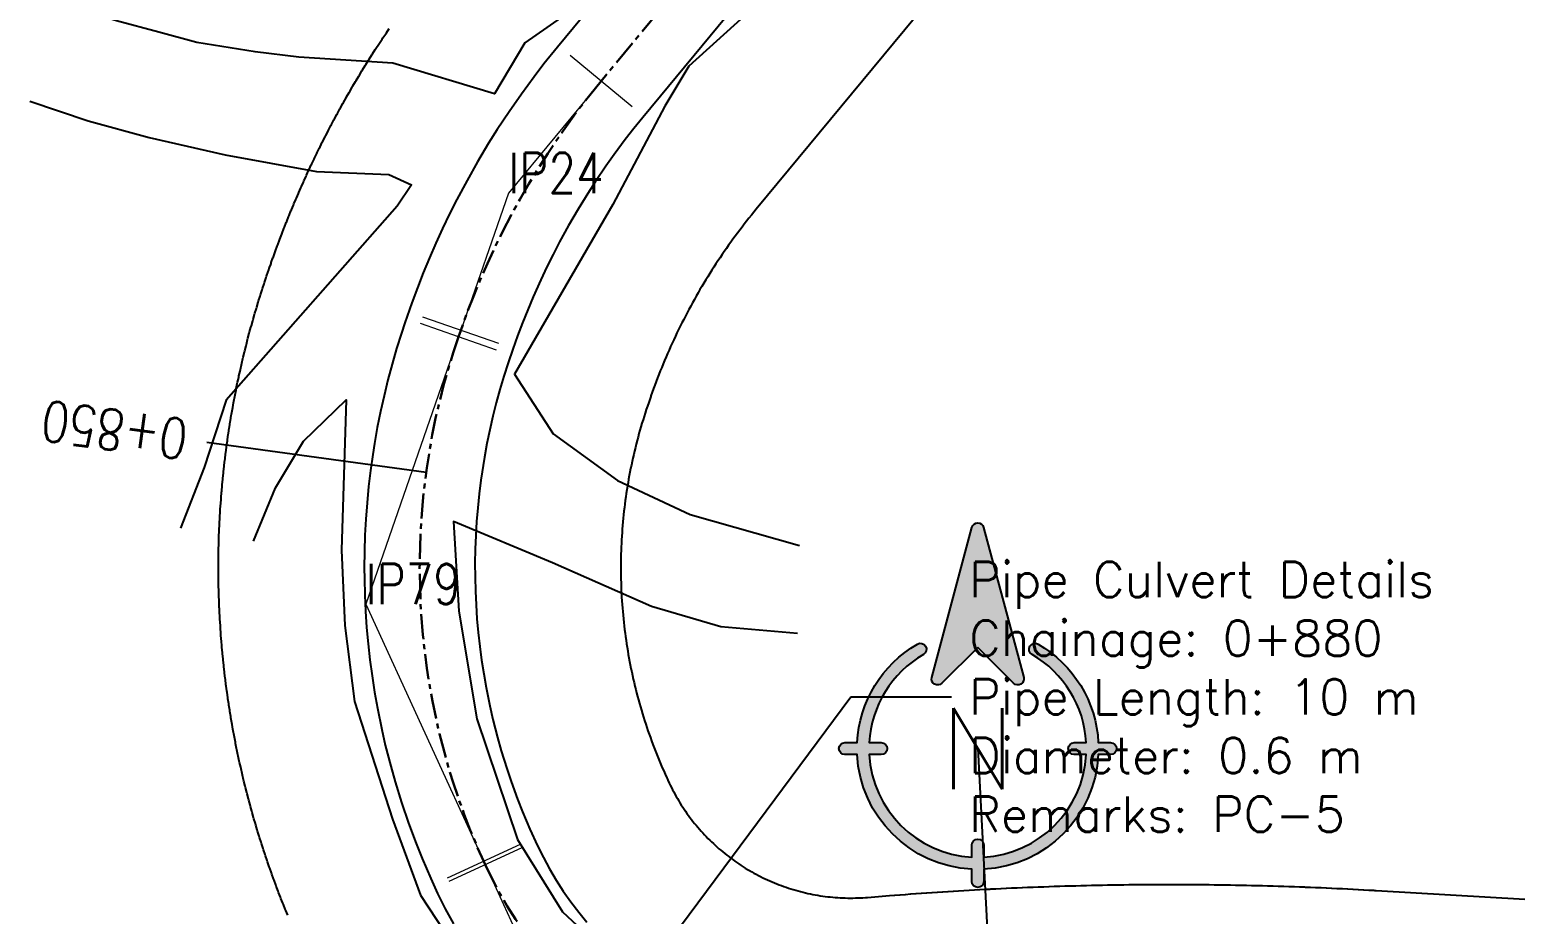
# Model space of a CAD drawing. Extents: x 337736 to 342002, y 3067251 to 3069533.
# Drawn here: x 338750.1 to 338824.1, y 3068696.8 to 3068740.8 of the extents above; entities that cross this region are included whole.
import ezdxf
from ezdxf.enums import TextEntityAlignment as Align

# ---------------------------------------------------------------- set-up
doc = ezdxf.new("R2010")
doc.units = 0
doc.header["$MEASUREMENT"] = 0
doc.linetypes.add('Center', pattern=[2, 1.25, -0.25, 0.25, -0.25])
for name, color, linetype, lineweight in [('BEC', 3, 'Continuous', 13), ('BES', 3, 'Continuous', 13), ('Chainage', 7, 'Continuous', 25), ('IP_Line', 150, 'Continuous', 9), ('PC_Callout', 6, 'Continuous', 30), ('RC', 9, 'Center', 30), ('Road Width', 6, 'Continuous', 25)]:
    doc.layers.add(name, color=color, linetype=linetype, lineweight=lineweight)
for name, color, linetype in [('IPName', 7, 'Continuous'), ('Match Chainage', 7, 'Continuous'), ('North', 7, 'Continuous'), ('Right of Way', 4, 'Continuous'), ('RoadEdge', 51, 'Continuous')]:
    doc.layers.add(name, color=color, linetype=linetype)
doc.styles.get("Standard").update_dxf_attribs({"font": 'simplex.shx'})
doc.dimstyles.new('Dimension_PC_Callout', dxfattribs={"dimtxt": 1.75, "dimasz": 1.75, "dimexe": 0.18, "dimexo": 0.0625, "dimgap": 0.875, "dimtad": 0, "dimdec": 4, "dimzin": 0, "dimdsep": 46, "dimtxsty": 'Standard', "dimcen": 0.09, "dimadec": 0, "dimazin": 0, "dimtfac": 1, "dimtdec": 4, "dimtofl": 0, "dimtmove": 0, "dimatfit": 3, "dimfxl": 1, "dimtolj": 1, "dimtzin": 0, "dimarcsym": 0})

# ---------------------------------------------------------------- blocks, each defined once
blk = doc.blocks.new('North')
at = {"layer": 'North'}
h = blk.add_hatch(color=0, dxfattribs=at)
h.dxf.hatch_style = 1
edge = h.paths.add_edge_path()
edge.add_line((7.276000000000001e-12, 8.38899464431597), (-2.97585080653152, 5.413143837775349))
edge.add_arc((-3.32940419712395, 5.766697228368679), 0.499999999999442, 165.000000000033, 314.99999999992633, ccw=False)
edge.add_line((-3.81236711026941, 5.8961067509199), (-0.4829629131381812, 18.3216123735528))
edge.add_arc((7.276000000000001e-12, 18.1922028510016), 0.500000000000879, 14.999999999966974, 165.000000000033, ccw=False)
edge.add_line((0.482962913152733, 18.3216123735528), (3.81236711028396, 5.8961067509199))
edge.add_arc((3.3294041971385, 5.766697228368679), 0.500000000000879, -135, 14.999999999966974, ccw=False)
edge.add_line((2.97585080654608, 5.413143837776259), (7.275957614183426e-12, 8.38899464431597))
edge = h.paths.add_edge_path()
edge.add_line((0.5000000000072761, -7.99999999999636), (0.5000000000072761, -8.986100377802359))
edge.add_arc((7.276000000000001e-12, 3.638e-12), 9.000000000000279, 273.18473853672, 356.81526146328)
edge.add_line((8.98610037781327, -0.499999999996362), (8.000000000007269, -0.499999999996362))
edge.add_arc((8.000000000007269, 3.638e-12), 0.5, 90, 270, ccw=False)
edge.add_line((8.000000000007269, 0.500000000003638), (8.98610037781327, 0.500000000003638))
edge.add_arc((7.276000000000001e-12, 2.7285e-12), 9.00000000000033, 3.18473853672609, 60.00000000000131)
edge.add_arc((4.75000000000728, 8.22724133595511), 0.499999999999844, 59.999999999989996, 239.99999999999, ccw=False)
edge.add_arc((1.09139e-11, 3.638e-12), 9.99999999999743, 2.865983982600028, 60.00000000001597, ccw=False)
edge.add_line((9.98749217772638, 0.500000000003638), (11.0000000000073, 0.500000000003638))
edge.add_arc((11.0000000000073, 3.638e-12), 0.5, -90, 90, ccw=False)
edge.add_line((11.0000000000073, -0.499999999996362), (9.98749217772638, -0.499999999996362))
edge.add_arc((1.09139e-11, 3.638e-12), 9.999999999996382, 272.8659839825781, 357.1340160174001, ccw=False)
edge.add_line((0.5000000000072761, -9.98749217771547), (0.5000000000072761, -10.9999999999964))
edge.add_arc((7.276000000000001e-12, -10.9999999999964), 0.5, -180, 0, ccw=False)
edge.add_line((-0.499999999992724, -10.9999999999964), (-0.499999999992724, -9.98749217771547))
edge.add_arc((7.276000000000001e-12, 3.638e-12), 10, 182.865983982599, 267.1340160174011, ccw=False)
edge.add_line((-9.98749217771183, -0.499999999996362), (-10.9999999999927, -0.499999999996362))
edge.add_arc((-10.9999999999927, 3.638e-12), 0.5, 90, 270, ccw=False)
edge.add_line((-10.9999999999927, 0.500000000003638), (-9.98749217771183, 0.500000000003638))
edge.add_arc((7.276000000000001e-12, 3.638e-12), 10, 120, 177.134016017401, ccw=False)
edge.add_arc((-4.74999999999272, 8.22724133595511), 0.500000000000632, -59.99999999999011, 119.99999999995799, ccw=False)
edge.add_arc((7.276000000000001e-12, 2.7285e-12), 9.00000000000034, 119.999999999999, 176.815261463274)
edge.add_line((-8.98610037779872, 0.500000000003638), (-7.99999999999272, 0.500000000003638))
edge.add_arc((-7.99999999999272, 3.638e-12), 0.5, -90, 90, ccw=False)
edge.add_line((-7.99999999999272, -0.499999999996362), (-8.98610037779872, -0.499999999996362))
edge.add_arc((7.276000000000001e-12, 3.638e-12), 9.000000000000279, 183.18473853672, 266.81526146328)
edge.add_line((-0.499999999992724, -8.986100377802359), (-0.499999999992724, -7.99999999999636))
edge.add_arc((7.276000000000001e-12, -7.99999999999636), 0.5, 0, 180, ccw=False)
at = {"layer": 'North', "color": 0}
for points in [[(7.276000000000001e-12, 8.38899464431597), (-2.97585080653152, 5.413143837775349, -0.7673269879792459), (-3.81236711026941, 5.8961067509199), (-0.4829629131381811, 18.3216123735528, -0.7673269879794109), (0.482962913152733, 18.3216123735528), (3.81236711028396, 5.8961067509199, -0.7673269879792459), (2.97585080654608, 5.413143837776259)], [(0.5000000000072761, -7.99999999999636), (0.5000000000072761, -8.986100377802359, 0.382015476982892), (8.98610037781327, -0.499999999996362), (8.000000000007269, -0.499999999996362, -1), (8.000000000007269, 0.500000000003638), (8.98610037781327, 0.500000000003638, 0.253109756565021), (4.50000000000728, 7.79422863406307, -0.99999999999909), (5.00000000000728, 8.660254037847151, -0.2545902106462961), (9.98749217772638, 0.500000000003638), (11.0000000000073, 0.500000000003638, -1), (11.0000000000073, -0.499999999996362), (9.98749217772638, -0.499999999996362, -0.385206477913585), (0.5000000000072761, -9.98749217771547), (0.5000000000072761, -10.9999999999964, -1), (-0.499999999992724, -10.9999999999964), (-0.499999999992724, -9.98749217771547, -0.385206477913585), (-9.98749217771183, -0.499999999996362), (-10.9999999999927, -0.499999999996362, -1), (-10.9999999999927, 0.500000000003638), (-9.98749217771183, 0.500000000003638, -0.2545902106462961), (-4.99999999999272, 8.66025403784806, -0.9999999999990908), (-4.49999999999272, 7.79422863406307, 0.253109756565021), (-8.98610037779872, 0.500000000003638), (-7.99999999999272, 0.500000000003638, -1), (-7.99999999999272, -0.499999999996362), (-8.98610037779872, -0.499999999996362, 0.382015476982892), (-0.499999999992724, -8.986100377802359), (-0.499999999992724, -7.99999999999636, -1)]]:
    blk.add_lwpolyline(points, format="xyb", close=True, dxfattribs=at)
blk.add_text('N', height=6.7215, dxfattribs=at).set_placement((7.2919e-12, 3.6513e-12), align=Align.MIDDLE_CENTER)

msp = doc.modelspace()

# ---------------------------------------------------------------- linework, layer by layer
at = {"layer": 'BEC'}
for points in [[(338780.026777564, 3068736.97473627), (338776.945708633, 3068739.52562126)], [(338773.286751564, 3068724.88141288), (338769.507899042, 3068726.19300489)], [(338773.397833452, 3068725.201453), (338769.61898093, 3068726.51304502)], [(338774.468027676, 3068700.30052673), (338770.832360137, 3068698.6326174)], [(338774.54252172, 3068700.13814646), (338770.906854181, 3068698.47023712)]]:
    msp.add_lwpolyline(points, dxfattribs=at)
at = {"layer": 'BES'}
for points in [[(338780.026777564, 3068736.97473627), (338776.945708633, 3068739.52562126)], [(338773.286751564, 3068724.88141288), (338769.507899042, 3068726.19300489)], [(338773.397833452, 3068725.201453), (338769.61898093, 3068726.51304502)], [(338774.468027676, 3068700.30052673), (338770.832360137, 3068698.6326174)], [(338774.54252172, 3068700.13814646), (338770.906854181, 3068698.47023712)]]:
    msp.add_lwpolyline(points, dxfattribs=at)
at = {"layer": 'Chainage'}
msp.add_line((338769.783274003, 3068718.790071), (338758.884156302, 3068720.27641999), dxfattribs=at)
at = {"layer": 'IP_Line'}
for points in [[(338778.486243099, 3068738.25017876), (338773.877890258, 3068732.68401141), (338771.508407191, 3068725.85724901)], [(338771.397325303, 3068725.53720888), (338766.785558281, 3068712.25015984), (338772.650193907, 3068699.46657207)], [(338772.724687951, 3068699.30419179), (338778.55651485, 3068686.59211967), (338792.497930095, 3068687.70743289)]]:
    msp.add_lwpolyline(points, dxfattribs=at)
at = {"layer": 'Match Chainage'}
msp.add_line((338797.204565823, 3068705.07038552), (338799.263913305, 3068665.92451616), dxfattribs=at)
at = {"layer": 'RC', "linetype": 'Center'}
msp.add_lwpolyline([(338795.344155866, 3068758.61189301), (338778.486243099, 3068738.25017876), (338778.486243099, 3068738.25017876, 0.0896032856881919), (338771.508407191, 3068725.85724901), (338771.508407191, 3068725.85724901), (338771.397325303, 3068725.53720888), (338771.397325303, 3068725.53720888, 0.193407573325238), (338772.650193907, 3068699.46657207), (338772.650193907, 3068699.46657207), (338772.724687951, 3068699.30419179), (338772.724687951, 3068699.30419179, 0.314963124342124), (338792.497930095, 3068687.70743289), (338792.497930095, 3068687.70743289), (338793.607860275, 3068687.79622731), (338793.607860275, 3068687.79622731, -0.034615034987619), (338816.42515352, 3068688.03872828), (338816.42515352, 3068688.03872828), (338831.197012975, 3068687.17247727)], format="xyb", dxfattribs=at)
at = {"layer": 'Right of Way'}
for points in [[(338794.617871811, 3068742.05382341), (338786.198879835, 3068731.88500173), (338786.069832599, 3068731.72813755), (338785.951619457, 3068731.58259827), (338785.834318284, 3068731.43632306), (338785.717933551, 3068731.2893175), (338785.602469937, 3068731.1415875), (338785.487931822, 3068730.99313865), (338785.374323795, 3068730.84397692), (338785.261650208, 3068730.69410801), (338785.1499155, 3068730.54353783), (338785.039124037, 3068730.39227225), (338784.929280142, 3068730.24031719), (338784.820388129, 3068730.08767861), (338784.712452179, 3068729.93436238), (338784.605476591, 3068729.78037459), (338784.499465493, 3068729.62572119), (338784.394423066, 3068729.47040828), (338784.290353377, 3068729.31444187), (338784.187260495, 3068729.15782806), (338784.085148454, 3068729.00057299), (338783.984021282, 3068728.84268284), (338783.883882842, 3068728.68416366), (338783.78473714, 3068728.52502178), (338783.686587978, 3068728.36526331), (338783.5894392, 3068728.20489451), (338783.493294681, 3068728.04392177), (338783.398158047, 3068727.88235116), (338783.304033116, 3068727.72018917), (338783.210923522, 3068727.55744205), (338783.118832902, 3068727.39411617), (338783.027764876, 3068727.23021794), (338782.93772297, 3068727.06575372), (338782.848710716, 3068726.90072994), (338782.760731624, 3068726.73515313), (338782.673789051, 3068726.56902959), (338782.587886471, 3068726.40236597), (338782.50302721, 3068726.23516871), (338782.419214585, 3068726.06744436), (338782.336451843, 3068725.89919941), (338782.254742258, 3068725.73044052), (338782.174089015, 3068725.56117426), (338782.094495242, 3068725.3914072), (338782.015964063, 3068725.221146), (338781.938498529, 3068725.05039728), (338781.862101714, 3068724.87916782), (338781.786776538, 3068724.70746415), (338781.712525996, 3068724.53529311), (338781.639352939, 3068724.3626613), (338781.567260284, 3068724.18957561), (338781.496250792, 3068724.01604267), (338781.426327278, 3068723.84206935), (338781.357492445, 3068723.66766239), (338781.289748986, 3068723.4928286), (338781.223099571, 3068723.31757487), (338781.157546784, 3068723.141908), (338781.093093178, 3068722.96583484), (338781.029741281, 3068722.78936228), (338780.963309281, 3068722.60060837), (338780.954547788, 3068722.57541462), (338780.899997553, 3068722.41824891), (338780.850311941, 3068722.27509875), (338780.786566782, 3068722.08930191), (338780.729824641, 3068721.91998625), (338780.674293348, 3068721.75026965), (338780.61997571, 3068721.5801607), (338780.56687451, 3068721.40966811), (338780.514992473, 3068721.23880062), (338780.464332214, 3068721.06756684), (338780.414896348, 3068720.89597562), (338780.366687376, 3068720.72403565), (338780.319707775, 3068720.55175574), (338780.273959924, 3068720.37914463), (338780.229446167, 3068720.20621116), (338780.18616878, 3068720.03296417), (338780.14412996, 3068719.85941245), (338780.103331858, 3068719.6855649), (338780.063776554, 3068719.51143037), (338780.025466073, 3068719.33701776), (338779.98840235, 3068719.16233591), (338779.952587301, 3068718.98739383), (338779.918022737, 3068718.81220037), (338779.884710426, 3068718.63676449), (338779.852652066, 3068718.46109514), (338779.821849297, 3068718.285201299), (338779.792303688, 3068718.10909192), (338779.764016744, 3068717.932776), (338779.736989909, 3068717.75626251), (338779.711224568, 3068717.5795605), (338779.686722027, 3068717.40267895), (338779.663483542, 3068717.2256269), (338779.641510294, 3068717.04841336), (338779.620803411, 3068716.87104743), (338779.60136394, 3068716.69353807), (338779.583192883, 3068716.51589443), (338779.566291159, 3068716.33812551), (338779.550659633, 3068716.16024039), (338779.536299104, 3068715.98224817), (338779.523210303, 3068715.80415791), (338779.511393899, 3068715.6259787), (338779.500850495, 3068715.44771965), (338779.491580626, 3068715.26938982), (338779.483584769, 3068715.09099833), (338779.476863329, 3068714.91255428), (338779.47141665, 3068714.73406677), (338779.46724501, 3068714.55554491), (338779.464348622, 3068714.37699781), (338779.462727633, 3068714.19843458), (338779.462382127, 3068714.01986431), (338779.46331212, 3068713.84129614), (338779.465517566, 3068713.66273917), (338779.468998351, 3068713.48420251), (338779.473754299, 3068713.30569525), (338779.479785167, 3068713.12722653), (338779.487090646, 3068712.94880544), (338779.495670365, 3068712.77044108), (338779.505523885, 3068712.59214255), (338779.516650704, 3068712.41391894), (338779.529050253, 3068712.23577938), (338779.542721901, 3068712.05773292), (338779.557664951, 3068711.87978864), (338779.573878637, 3068711.70195566), (338779.591362137, 3068711.524243), (338779.610114554, 3068711.34665978), (338779.630134935, 3068711.16921502), (338779.651422256, 3068710.9919178), (338779.673975432, 3068710.81477715), (338779.697793313, 3068710.6378021), (338779.722874684, 3068710.46100169), (338779.749218261, 3068710.28438497), (338779.776822707, 3068710.10796089), (338779.805686609, 3068709.9317385), (338779.835808494, 3068709.75572677), (338779.867186826, 3068709.5799347), (338779.89982001, 3068709.40437121), (338779.93370637, 3068709.22904532), (338779.968844184, 3068709.05396593), (338780.005231658, 3068708.879142), (338780.042866936, 3068708.70458243), (338780.081748099, 3068708.53029613), (338780.12187316, 3068708.35629201), (338780.163240075, 3068708.18257891), (338780.205846725, 3068708.00916576), (338780.249690954, 3068707.83606132), (338780.294770507, 3068707.66327449), (338780.341083095, 3068707.49081405), (338780.388626342, 3068707.31868884), (338780.437397845, 3068707.14690757), (338780.487395097, 3068706.97547906), (338780.538615552, 3068706.80441205), (338780.591056595, 3068706.63371527), (338780.644715556, 3068706.46339741), (338780.699589689, 3068706.29346718), (338780.755676203, 3068706.12393323), (338780.812972238, 3068705.95480421), (338780.871474852, 3068705.78608879), (338780.931181091, 3068705.6177955), (338780.992087873, 3068705.44993302), (338781.054192127, 3068705.28250982), (338781.117490653, 3068705.11553452), (338781.181980232, 3068704.94901562), (338781.247657591, 3068704.78296157), (338781.314519359, 3068704.61738089), (338781.382562125, 3068704.45228203), (338781.451782428, 3068704.28767338), (338781.522176729, 3068704.12356336), (338781.593741443, 3068703.95996033), (338781.666565379, 3068703.79666531), (338781.746714124, 3068703.62032107), (338781.776609779, 3068703.55515526), (338781.800826205, 3068703.50236889), (338781.866864184, 3068703.36076289), (338781.921105924, 3068703.24814842), (338781.976751077, 3068703.13622073), (338782.033790927, 3068703.02499737), (338782.092216595, 3068702.91449565), (338782.152018922, 3068702.80473288), (338782.213188583, 3068702.69572618), (338782.275716012, 3068702.5874926), (338782.339591433, 3068702.48004906), (338782.404804885, 3068702.37341232), (338782.471346167, 3068702.26759906), (338782.539204868, 3068702.16262583), (338782.608370394, 3068702.05850901), (338782.67883197, 3068701.95526484), (338782.750578546, 3068701.8529095), (338782.82359892, 3068701.75145898), (338782.897881696, 3068701.6509291), (338782.973415258, 3068701.55133558), (338783.050187801, 3068701.452694), (338783.128187339, 3068701.35501975), (338783.207401674, 3068701.25832811), (338783.287818431, 3068701.16263417), (338783.369425075, 3068701.06795287), (338783.452208789, 3068700.97429906), (338783.536156705, 3068700.88168731), (338783.62125567, 3068700.79013213), (338783.707492397, 3068700.69964781), (338783.794853415, 3068700.61024849), (338783.883325086, 3068700.52194811), (338783.972893544, 3068700.43476053), (338784.063544815, 3068700.34869935), (338784.155264771, 3068700.26377797), (338784.248039031, 3068700.18000971), (338784.341853141, 3068700.09740763), (338784.436692373, 3068700.01598468), (338784.532542025, 3068699.9357535), (338784.629386987, 3068699.85672673), (338784.727212238, 3068699.77891663), (338784.826002423, 3068699.70233541), (338784.925742129, 3068699.62699502), (338785.026415799, 3068699.55290721), (338785.12800764, 3068699.4800836), (338785.230501862, 3068699.40853551), (338785.333882369, 3068699.33827418), (338785.438133042, 3068699.26931057), (338785.543237595, 3068699.20165544), (338785.649179631, 3068699.13531935), (338785.755942562, 3068699.07031269), (338785.863509691, 3068699.00664563), (338785.971864238, 3068698.94432809), (338786.080989296, 3068698.8833698), (338786.190867758, 3068698.82378031), (338786.301482494, 3068698.76556892), (338786.412816197, 3068698.70874474), (338786.524851545, 3068698.6533166), (338786.637570898, 3068698.59929323), (338786.750956757, 3068698.54668302), (338786.864991379, 3068698.49549421), (338786.979656928, 3068698.44573479), (338787.094935473, 3068698.39741255), (338787.210809023, 3068698.35053503), (338787.327259532, 3068698.30510953), (338787.444268682, 3068698.26114319), (338787.5618183, 3068698.21864286), (338787.679889934, 3068698.17761518), (338787.7984652, 3068698.13806657), (338787.91752555, 3068698.10000319), (338788.037052383, 3068698.063431), (338788.157026993, 3068698.02835573), (338788.277430696, 3068697.99478283), (338788.398244601, 3068697.96271756), (338788.519449897, 3068697.93216494), (338788.641027619, 3068697.90312972), (338788.762958785, 3068697.87561646), (338788.885224344, 3068697.84962944), (338789.007805098, 3068697.82517274), (338789.130682065, 3068697.80225016), (338789.253835946, 3068697.7808653), (338789.377247462, 3068697.7610215), (338789.500897436, 3068697.74272184), (338789.624766439, 3068697.7259692), (338789.74883518, 3068697.71076619), (338789.873084312, 3068697.69711519), (338789.997494298, 3068697.68501833), (338790.122045805, 3068697.6744775), (338790.246719324, 3068697.66549434), (338790.371495397, 3068697.65807027), (338790.496354576, 3068697.65220643), (338790.621277194, 3068697.64790375), (338790.746243881, 3068697.6451629), (338790.871235102, 3068697.64398431), (338790.996231218, 3068697.64436816), (338791.121212838, 3068697.64631439), (338791.246160348, 3068697.6498227), (338791.371054228, 3068697.65489254), (338791.495874979, 3068697.66152311), (338791.63180658, 3068697.67044906), (338791.720436809, 3068697.67718239), (338792.810408049, 3068697.76438009), (338793.067178736, 3068697.78472887), (338793.082283802, 3068697.78591425), (338793.331532264, 3068697.80528413), (338793.346639119, 3068697.80644661), (338793.595916643, 3068697.82543882), (338793.611025248, 3068697.82657842), (338793.860331262, 3068697.84519292), (338793.875441563, 3068697.84630962), (338794.124775494, 3068697.86454636), (338794.13988749, 3068697.86564017), (338794.389248766, 3068697.8834991), (338794.404362364, 3068697.88457001), (338794.653750414, 3068697.90205111), (338794.66886565, 3068697.90309912), (338794.9182799, 3068697.92020234), (338794.933396701, 3068697.92122744), (338795.182836579, 3068697.93795274), (338795.197954907, 3068697.93895494), (338795.447419839, 3068697.95530228), (338795.462539677, 3068697.95628157), (338795.712029091, 3068697.97225091), (338795.727150382, 3068697.9732073), (338795.976663706, 3068697.98879861), (338795.99178643, 3068697.98973208), (338796.241323092, 3068698.00494532), (338796.256447232, 3068698.00585588), (338796.506006657, 3068698.02069102), (338796.521132156, 3068698.02157866), (338796.770713772, 3068698.03603566), (338796.785840576, 3068698.03690038), (338797.03544381, 3068698.05097921), (338797.050571918, 3068698.05182101), (338797.300196197, 3068698.06552164), (338797.315325571, 3068698.06634052), (338797.564970322, 3068698.07966291), (338797.580100926, 3068698.08045887), (338797.829765576, 3068698.093403), (338797.844897353, 3068698.09417603), (338798.094581328, 3068698.10674186), (338798.10971426, 3068698.10749196), (338798.359416988, 3068698.11967948), (338798.374551038, 3068698.12040665), (338798.624271945, 3068698.13221581), (338798.639407075, 3068698.13292005), (338798.889145589, 3068698.14435083), (338798.904281799, 3068698.14503214), (338799.154037345, 3068698.15608452), (338799.169174542, 3068698.15674289), (338799.418946548, 3068698.16741684), (338799.434084714, 3068698.16805227), (338799.683872605, 3068698.17834776), (338799.699011758, 3068698.17896027), (338799.948814963, 3068698.18887728), (338799.963954991, 3068698.18946684), (338800.213772934, 3068698.19900535), (338800.228913856, 3068698.19957198), (338800.478745965, 3068698.20873197), (338800.493887707, 3068698.20927565), (338800.743733408, 3068698.21805709), (338800.75887597, 3068698.21857783), (338801.008734689, 3068698.22698071), (338801.023878033, 3068698.22747851), (338801.273749197, 3068698.23550281), (338801.288893267, 3068698.23597765), (338801.538776302, 3068698.24362335), (338801.55392108, 3068698.24407525), (338801.803815413, 3068698.25134233), (338801.818960843, 3068698.25177129), (338802.0688659, 3068698.25865973), (338802.084011982, 3068698.25906574), (338802.333927189, 3068698.26557553), (338802.349073848, 3068698.26595858), (338802.598998631, 3068698.27208971), (338802.614145887, 3068698.27244982), (338802.864079673, 3068698.27820226), (338802.879227412, 3068698.27853942), (338803.129169627, 3068698.28391316), (338803.144317889, 3068698.28422737), (338803.394267959, 3068698.28922241), (338803.409416686, 3068698.28951367), (338803.659374037, 3068698.29412999), (338803.674523155, 3068698.29439829), (338803.924487214, 3068698.29863589), (338803.939636761, 3068698.29888124), (338804.189606953, 3068698.30274009), (338804.204756816, 3068698.30296249), (338804.454732569, 3068698.3064426), (338804.469882786, 3068698.30664204), (338804.719863524, 3068698.30974339), (338804.735014002, 3068698.30991988), (338804.984999153, 3068698.31264247), (338805.000149891, 3068698.312796), (338805.25013888, 3068698.31513982), (338805.265289823, 3068698.31527039), (338805.515282076, 3068698.31723545), (338805.530433225, 3068698.31734306), (338805.780428168, 3068698.31892934), (338805.795579428, 3068698.319014), (338806.045576488, 3068698.32022149), (338806.060727879, 3068698.32028319), (338806.310726481, 3068698.3211119), (338806.325877965, 3068698.32115064), (338806.575877536, 3068698.32160056), (338806.591029019, 3068698.32161635), (338806.841028985, 3068698.32168749), (338806.856180506, 3068698.32168032), (338807.106180293, 3068698.32137266), (338807.121331776, 3068698.32134254), (338807.37133081, 3068698.3206561), (338807.386482219, 3068698.32060302), (338807.636479926, 3068698.31953779), (338807.65163126, 3068698.31946175), (338807.901627066, 3068698.31801774), (338807.916778252, 3068698.31791875), (338808.166771582, 3068698.31609596), (338808.181922619, 3068698.31597401), (338808.431912901, 3068698.31377244), (338808.447063714, 3068698.31362754), (338808.697050373, 3068698.3110472), (338808.712200944, 3068698.31087934), (338808.962183407, 3068698.30792024), (338808.977333736, 3068698.30772942), (338809.227311428, 3068698.30439156), (338809.242461422, 3068698.30417779), (338809.49243377, 3068698.30046118), (338809.507583447, 3068698.30022445), (338809.757549877, 3068698.2961291), (338809.772699162, 3068698.29586942), (338810.0226591, 3068698.29139534), (338810.037807976, 3068698.29111271), (338810.287760848, 3068698.2862599), (338810.302909277, 3068698.28595432), (338810.55285451, 3068698.2807228), (338810.568002454, 3068698.28039427), (338810.817939473, 3068698.27478405), (338810.833086915, 3068698.27443256), (338811.083015147, 3068698.26844367), (338811.098162048, 3068698.26806923), (338811.348080919, 3068698.26170165), (338811.363227206, 3068698.26130427), (338811.613136142, 3068698.25455804), (338811.628281815, 3068698.2541377), (338811.878180242, 3068698.24701283), (338811.8933253, 3068698.24656954), (338812.143212646, 3068698.23906605), (338812.158356958, 3068698.23859982), (338812.408232648, 3068698.23071771), (338812.423376271, 3068698.23022854), (338812.673239732, 3068698.22196784), (338812.688382591, 3068698.22145572), (338812.938233249, 3068698.21281645), (338812.953375307, 3068698.21228139), (338813.203212588, 3068698.20326357), (338813.218353827, 3068698.20270557), (338813.468177158, 3068698.19330922), (338813.483317522, 3068698.19272827), (338813.733126329, 3068698.18295341), (338813.748265817, 3068698.18234953), (338813.998059527, 3068698.17219618), (338814.013198065, 3068698.17156936), (338814.262976105, 3068698.16103755), (338814.278113674, 3068698.16038779), (338814.52787547, 3068698.14947754), (338814.543012052, 3068698.14880485), (338814.792757031, 3068698.13751618), (338814.807892551, 3068698.13682056), (338815.057620139, 3068698.12515351), (338815.072754616, 3068698.12443494), (338815.32246424, 3068698.11238953), (338815.3375976, 3068698.11164804), (338815.587288686, 3068698.0992243), (338815.602420891, 3068698.09845988), (338815.852092867, 3068698.08565783), (338815.867223936, 3068698.08487048), (338816.116876228, 3068698.07169015), (338816.132006031, 3068698.07087988), (338816.381638066, 3068698.05732131), (338816.396766676, 3068698.05648811), (338816.646377882, 3068698.04255133), (338816.66150517, 3068698.04169521), (338816.911094972, 3068698.02738024), (338816.921284213, 3068698.02679063), (338817.007941653, 3068698.02173174), (338824.39649728, 3068697.58845259)], [(338762.905010397, 3068696.79843609), (338762.809750276, 3068697.0295751), (338762.782769132, 3068697.09571159), (338762.68916242, 3068697.32752513), (338762.662654357, 3068697.39385267), (338762.57070583, 3068697.62632891), (338762.54467221, 3068697.6928441), (338762.454386559, 3068697.92597118), (338762.428828708, 3068697.99267062), (338762.34021054, 3068698.22643664), (338762.31512976, 3068698.29331694), (338762.228183595, 3068698.52770998), (338762.20358117, 3068698.59476771), (338762.118311445, 3068698.82977581), (338762.094188624, 3068698.89700757), (338762.010599689, 3068699.13261874), (338761.986957709, 3068699.20002108), (338761.90505383, 3068699.4362233), (338761.88189389, 3068699.5037928), (338761.801679245, 3068699.74057402), (338761.779002536, 3068699.80830721), (338761.700481216, 3068700.04565534), (338761.678288888, 3068700.11354879), (338761.601464901, 3068700.35145173), (338761.579758086, 3068700.41950196), (338761.504635351, 3068700.65794757), (338761.483415162, 3068700.72615111), (338761.409997512, 3068700.96512722), (338761.389265026, 3068701.03348059), (338761.317556207, 3068701.27297501), (338761.297312485, 3068701.34147473), (338761.227316154, 3068701.58147525), (338761.207562228, 3068701.65011781), (338761.139281958, 3068701.89061217), (338761.120018837, 3068701.95939408), (338761.053458111, 3068702.20037002), (338761.034686775, 3068702.26928777), (338760.969848989, 3068702.510733), (338760.951570397, 3068702.57978307), (338760.88845886, 3068702.82168525), (338760.870673946, 3068702.89086412), (338760.809291876, 3068703.13321093), (338760.792001546, 3068703.20251507), (338760.732352076, 3068703.44529414), (338760.715557212, 3068703.51472001), (338760.657643385, 3068703.75791894), (338760.641344844, 3068703.82746301), (338760.585169616, 3068704.07106941), (338760.569368231, 3068704.14072811), (338760.514934466, 3068704.38472954), (338760.499631041, 3068704.45449934), (338760.446941517, 3068704.69888336), (338760.432136834, 3068704.76876069), (338760.38119424, 3068705.01351482), (338760.366889054, 3068705.08349611), (338760.317695989, 3068705.32860787), (338760.30389103, 3068705.39868955), (338760.256450003, 3068705.64414644), (338760.243145976, 3068705.71432494), (338760.197459407, 3068705.96011443), (338760.184656989, 3068706.03038617), (338760.14072721, 3068706.27649572), (338760.128427057, 3068706.3468571), (338760.086256309, 3068706.59327415), (338760.074459046, 3068706.66372161), (338760.034049481, 3068706.91043359), (338760.022755711, 3068706.98096351), (338759.98410939, 3068707.22795783), (338759.973319689, 3068707.29856662), (338759.936438584, 3068707.54583069), (338759.926153502, 3068707.61651475), (338759.891039494, 3068707.86403595), (338759.881259557, 3068707.93479166), (338759.847914439, 3068708.18255735), (338759.838640145, 3068708.25338112), (338759.807065618, 3068708.50137867), (338759.79829744, 3068708.57226688), (338759.768495114, 3068708.82048363), (338759.760233499, 3068708.89143266), (338759.732204895, 3068709.13985596), (338759.724450267, 3068709.21086219), (338759.698196815, 3068709.45947934), (338759.690949567, 3068709.53053915), (338759.666472606, 3068709.77933749), (338759.659733108, 3068709.85044725), (338759.637033888, 3068710.09941407), (338759.630802485, 3068710.17057016), (338759.609882163, 3068710.41969277), (338759.604159173, 3068710.49089155), (338759.585018816, 3068710.74015724), (338759.579804531, 3068710.81139508), (338759.562445117, 3068711.06079112), (338759.557739801, 3068711.13206439), (338759.542162215, 3068711.38157806), (338759.53796611, 3068711.45288313), (338759.524171147, 3068711.7025017), (338759.520484466, 3068711.77383492), (338759.508472829, 3068712.02354566), (338759.505295761, 3068712.09490339), (338759.495068064, 3068712.34469356), (338759.492400771, 3068712.41607216), (338759.483957535, 3068712.66592901), (338759.481800153, 3068712.73732484), (338759.475141809, 3068712.98723562), (338759.473494448, 3068713.05864505), (338759.468621335, 3068713.30859702), (338759.467484079, 3068713.38001638), (338759.464396447, 3068713.62999678), (338759.463769354, 3068713.70142245), (338759.46246736, 3068713.95141853), (338759.462350461, 3068714.02284685), (338759.462834172, 3068714.27284585), (338759.463227474, 3068714.34427319), (338759.465496864, 3068714.59426236), (338759.466400348, 3068714.66568506), (338759.470455301, 3068714.91565164), (338759.471868919, 3068714.98706607), (338759.47770923, 3068715.23699731), (338759.479632911, 3068715.30839982), (338759.487258281, 3068715.55828297), (338759.489691926, 3068715.62966992), (338759.499101966, 3068715.87949223), (338759.502045452, 3068715.95085998), (338759.513239681, 3068716.2006087), (338759.516692857, 3068716.2719536), (338759.529670705, 3068716.52161599), (338759.533633395, 3068716.5929344), (338759.5483942, 3068716.84249772), (338759.552866202, 3068716.91378602), (338759.56940921, 3068717.16323754), (338759.574390295, 3068717.23449207), (338759.592714663, 3068717.48381907), (338759.598204578, 3068717.5550362), (338759.61830937, 3068717.80422595), (338759.624307835, 3068717.87540205), (338759.646192026, 3068718.12444184), (338759.652698733, 3068718.19557328), (338759.676361206, 3068718.4444504), (338759.683375826, 3068718.51553355), (338759.708815374, 3068718.76423531), (338759.716337547, 3068718.83526654), (338759.743552872, 3068719.08378024), (338759.751582214, 3068719.15475594), (338759.780571928, 3068719.40306891), (338759.789108031, 3068719.47398543), (338759.819870654, 3068719.722085), (338759.828913081, 3068719.79293875), (338759.861447044, 3068720.04081226), (338759.870995334, 3068720.11159961), (338759.905298977, 3068720.35923441), (338759.915352644, 3068720.42995176), (338759.951424217, 3068720.67733522), (338759.961982747, 3068720.74797895), (338759.999820409, 3068720.99509844), (338760.010883263, 3068721.06566495), (338760.050485084, 3068721.31250788), (338760.062051699, 3068721.38299357), (338760.103415659, 3068721.62954733), (338760.115485443, 3068721.6999486), (338760.158609431, 3068721.94620062), (338760.171181769, 3068722.01651389), (338760.216063585, 3068722.2624516), (338760.229137835, 3068722.33267327), (338760.275775189, 3068722.57828412), (338760.289350686, 3068722.64841061), (338760.337741198, 3068722.89368208), (338760.351817248, 3068722.96370982), (338760.40195845, 3068723.20862939), (338760.416534334, 3068723.27855479), (338760.468423668, 3068723.52310996), (338760.483498642, 3068723.59292947), (338760.53713346, 3068723.83710777), (338760.552706758, 3068723.90681783), (338760.608084324, 3068724.15060679), (338760.624155148, 3068724.22020383), (338760.681272636, 3068724.46359103), (338760.697840168, 3068724.5330715), (338760.756694664, 3068724.77604451), (338760.773758058, 3068724.84540487), (338760.834346559, 3068725.08795129), (338760.851904945, 3068725.157188), (338760.91422436, 3068725.39929547), (338760.932276841, 3068725.46840499), (338760.996323991, 3068725.71006115), (338761.014869649, 3068725.77903997), (338761.080641266, 3068726.02023248), (338761.099679151, 3068726.08907708), (338761.167171879, 3068726.32979365), (338761.186701021, 3068726.3985005), (338761.255911417, 3068726.63872884), (338761.275930819, 3068726.70729445), (338761.346855352, 3068726.9470223), (338761.367363995, 3068727.01544317), (338761.439999045, 3068727.25465831), (338761.460995881, 3068727.32293094), (338761.535337743, 3068727.56162116), (338761.556821701, 3068727.62974208), (338761.632866583, 3068727.8678952), (338761.654836565, 3068727.93586091), (338761.732580586, 3068728.17346479), (338761.755035476, 3068728.24127185), (338761.834474669, 3068728.47831436), (338761.857413317, 3068728.54595929), (338761.938543631, 3068728.78242833), (338761.950193996, 3068728.81618892), (338762.00573494, 3068728.97620898), (338762.061275886, 3068729.13622905), (338762.079137632, 3068729.18759621), (338762.091452749, 3068729.22279673), (338762.174449829, 3068729.45861717), (338762.19538323, 3068729.51750715), (338762.279852557, 3068729.75280426), (338762.301153613, 3068729.81156226), (338762.387091888, 3068730.04632685), (338762.408759758, 3068730.10495056), (338762.496163623, 3068730.33917345), (338762.518197471, 3068730.3976606), (338762.607063513, 3068730.63133265), (338762.629462469, 3068730.68968094), (338762.719787215, 3068730.92279301), (338762.742550412, 3068730.98100018), (338762.834330336, 3068731.21354317), (338762.857456877, 3068731.27160693), (338762.950688392, 3068731.50357176), (338762.974177377, 3068731.56148984), (338763.068856842, 3068731.79286744), (338763.092707361, 3068731.8506376), (338763.188831077, 3068732.08141895), (338763.213042184, 3068732.1390389), (338763.310606396, 3068732.36921496), (338763.335177154, 3068732.42668247), (338763.434178052, 3068732.65624427), (338763.459107502, 3068732.7135571), (338763.559541219, 3068732.94249566), (338763.584828384, 3068732.99965156), (338763.686690995, 3068733.22795794), (338763.712334888, 3068733.28495468), (338763.815622416, 3068733.51261997), (338763.841622033, 3068733.56945531), (338763.946330442, 3068733.79647061), (338763.972684771, 3068733.85314235), (338764.078809972, 3068734.0794988), (338764.105517987, 3068734.13600473), (338764.213055833, 3068734.36169347), (338764.240116481, 3068734.41803136), (338764.349062773, 3068734.64304359), (338764.376475002, 3068734.69921125), (338764.486825483, 3068734.92353818), (338764.514588221, 3068734.97953342), (338764.626338581, 3068735.20316627), (338764.654450752, 3068735.25898692), (338764.767596625, 3068735.48191697), (338764.796057116, 3068735.53756081), (338764.910594083, 3068735.75977935), (338764.939401796, 3068735.81524424), (338765.055325383, 3068736.03674258), (338765.084479181, 3068736.09202633), (338765.20178486, 3068736.31279584), (338765.231283614, 3068736.3678963), (338765.349966802, 3068736.58792834), (338765.379809348, 3068736.64284335), (338765.499865409, 3068736.86212932), (338765.530050599, 3068736.91685677), (338765.651474844, 3068737.13538811), (338765.682001485, 3068737.18992582), (338765.80478917, 3068737.407694), (338765.835656074, 3068737.46203986), (338765.959802403, 3068737.67903637), (338765.991008356, 3068737.73318823), (338766.11650848, 3068737.94940459), (338766.148052281, 3068738.00336038), (338766.274901297, 3068738.21878815), (338766.306781698, 3068738.27254573), (338766.434974651, 3068738.48717649), (338766.467190414, 3068738.54073377), (338766.596722298, 3068738.75455913), (338766.629272158, 3068738.80791401), (338766.760137911, 3068739.02092564), (338766.793020607, 3068739.07407605), (338766.925215118, 3068739.2862656), (338766.958429359, 3068739.33920946), (338767.091947464, 3068739.55056866), (338767.125491946, 3068739.60330388), (338767.26032843, 3068739.81382447), (338767.294201862, 3068739.86634903), (338767.430351458, 3068740.07602279), (338767.464552495, 3068740.1283346), (338767.602009884, 3068740.33715333), (338767.636537201, 3068740.38925037), (338767.775297014, 3068740.59720592), (338767.810149258, 3068740.64908614), (338767.950206075, 3068740.85617039)]]:
    msp.add_lwpolyline(points, dxfattribs=at)
at = {"layer": 'Road Width'}
for points in [[(338794.317840819, 3068761.68894637), (338776.309451115, 3068739.93302938), (338775.640037462, 3068739.09993128), (338775.151758702, 3068738.46426826), (338774.519422012, 3068737.60268984), (338773.908820134, 3068736.72557387), (338773.320334675, 3068735.83346853), (338772.893706251, 3068735.1548878), (338772.34480106, 3068734.23789807), (338771.818989747, 3068733.30747369), (338771.31660093, 3068732.36419613), (338770.95536976, 3068731.64865741), (338770.607617652, 3068730.92647178), (338770.273466857, 3068730.19789312), (338769.953034848, 3068729.46317756), (338769.646434272, 3068728.72258341), (338769.353772916, 3068727.976371), (338769.075153666, 3068727.22480269), (338768.729591442, 3068726.23604549), (338768.559311107, 3068725.72435345), (338768.317639205, 3068724.95238513), (338768.092563698, 3068724.17541575), (338767.884187935, 3068723.39380208), (338767.692607595, 3068722.60790299), (338767.517910643, 3068721.81807936), (338767.360177296, 3068721.02469384), (338767.219479979, 3068720.22811073), (338767.135178455, 3068719.69545944), (338767.023014208, 3068718.89436046), (338766.928040806, 3068718.09104207), (338766.850301856, 3068717.28587311), (338766.789833054, 3068716.4792233), (338766.746662164, 3068715.67146302), (338766.72080901, 3068714.86296317), (338766.712285463, 3068714.05409498), (338766.716232917, 3068713.5148283), (338766.736596814, 3068712.70617157), (338766.774283067, 3068711.89813683), (338766.829274374, 3068711.0910951), (338766.901545484, 3068710.28541695), (338766.991063211, 3068709.48147232), (338767.097786454, 3068708.67963035), (338767.221666208, 3068707.88025922), (338767.362645591, 3068707.08372598), (338767.577104515, 3068706.02672808), (338767.757717781, 3068705.23823633), (338768.024736564, 3068704.19327788), (338768.244532273, 3068703.41479843), (338768.563443507, 3068702.38449129), (338768.911657925, 3068701.36371516), (338769.288891288, 3068700.35330327), (338769.590675641, 3068699.60279238), (338770.017937108, 3068698.61249705), (338770.356791927, 3068697.87568953), (338770.737452794, 3068697.11225369), (338771.146468174, 3068696.36362601)], [(338798.571740828, 3068758.20263963), (338780.553454556, 3068736.43468194), (338780.114282632, 3068735.89160858), (338779.685369933, 3068735.34039669), (338779.129705218, 3068734.5931229), (338778.725310763, 3068734.02367951), (338778.202860552, 3068733.25281819), (338777.823758256, 3068732.66623308), (338777.335522391, 3068731.87325947), (338776.867261367, 3068731.06832903), (338776.419267831, 3068730.25194482), (338776.096742127, 3068729.63244678), (338775.785888022, 3068729.00701063), (338775.486814799, 3068728.37585625), (338775.106557439, 3068727.52580582), (338774.835374589, 3068726.88217509), (338774.576306776, 3068726.23357312), (338774.329445075, 3068725.58022792), (338774.094011092, 3068724.91992691), (338773.862162974, 3068724.24385489), (338773.650996168, 3068723.58585032), (338773.453976862, 3068722.92347215), (338773.271195519, 3068722.25702453), (338773.102736067, 3068721.58681348), (338772.948675857, 3068720.91314672), (338772.809085628, 3068720.23633359), (338772.684029475, 3068719.55668486), (338772.508053429, 3068718.41848375), (338772.422017332, 3068717.73280216), (338772.35069304, 3068717.04543451), (338772.294113302, 3068716.35669641), (338772.252304099, 3068715.66690409), (338772.225284626, 3068714.9763743), (338772.213067292, 3068714.2854241), (338772.215657705, 3068713.59437075), (338772.233054676, 3068712.90353155), (338772.265250218, 3068712.21322373), (338772.312229546, 3068711.52376424), (338772.37397109, 3068710.83546966), (338772.450446499, 3068710.14865604), (338772.54162066, 3068709.46363873), (338772.647451708, 3068708.78073226), (338772.767891049, 3068708.10025022), (338772.951104302, 3068707.19725202), (338773.105403052, 3068706.52363986), (338773.333518436, 3068705.63092701), (338773.521290929, 3068704.96586841), (338773.793738275, 3068704.08567224), (338774.014515178, 3068703.43082951), (338774.330613509, 3068702.56535005), (338774.583842994, 3068701.92235994), (338774.942802229, 3068701.07376043), (338775.324013265, 3068700.23719586), (338775.61264623, 3068699.65832693), (338775.922778771, 3068699.09068616), (338776.253974816, 3068698.53507172), (338776.605768675, 3068697.99226484), (338776.977665696, 3068697.46302875), (338777.369142959, 3068696.94810761), (338777.779650014, 3068696.44822543)]]:
    msp.add_lwpolyline(points, dxfattribs=at)
at = {"layer": 'RoadEdge'}
for points in [[(338806.119, 3068798.103, 1401.72), (338806.1470000001, 3068791.775, 1402.115), (338807.095, 3068787.829, 1402.357), (338810.1955, 3068782.0454, 1402.6611), (338811.954, 3068778.082, 1402.862), (338811.912, 3068773.659, 1402.986), (338809.942, 3068768.437, 1403.138), (338807.489, 3068765.494, 1403.24), (338803.178, 3068759.997, 1403.401), (338796.1029999999, 3068754.25, 1403.816), (338792.752, 3068749.798, 1404.016), (338787.487, 3068743.192, 1404.301), (338782.842, 3068738.984, 1404.484), (338781.648, 3068737, 1404.462), (338779.071, 3068732.12, 1404.594), (338774.172, 3068723.678, 1404.832), (338776.093, 3068720.71, 1404.829), (338779.301, 3068718.389, 1404.857), (338782.907, 3068716.707, 1404.832), (338788.339, 3068715.158, 1404.734)], [(338800.636, 3068793.924, 1401.733), (338800.882, 3068788.511, 1402.695), (338801.704, 3068782.296, 1402.224), (338801.77, 3068777.826, 1403.074), (338802.091, 3068773.978, 1403.279), (338797.568, 3068767.701, 1403.154), (338792.823, 3068761.278, 1403.247), (338788.898, 3068755.398, 1403.654), (338785.196, 3068750.314, 1403.859), (338779.926, 3068744.0316, 1404.217), (338778.8583, 3068743.0655, 1404.2799), (338774.69, 3068740.147, 1404.502), (338773.183, 3068737.6171, 1404.7419), (338768.139, 3068739.139, 1405.171), (338763.465, 3068739.432, 1405.712), (338761.295, 3068739.703, 1406.006), (338758.386, 3068740.165, 1406.495), (338756.502, 3068740.686, 1406.748), (338754.401, 3068741.248, 1407.107), (338751.341, 3068742.163, 1407.691)], [(338750.085, 3068737.244, 1407.538), (338752.98, 3068736.266, 1407.109), (338756.025, 3068735.451, 1406.727), (338759.7946, 3068734.578, 1406.1576), (338764.3317, 3068733.7605, 1405.4793), (338767.9301, 3068733.6119, 1404.9493), (338769.0527, 3068733.0878, 1404.767), (338768.354, 3068732.034, 1404.581), (338759.84, 3068722.391, 1404.492), (338758.759, 3068719.039, 1404.053), (338757.578, 3068716.028, 1403.447)], [(338761.21, 3068715.386, 1403.703), (338762.305, 3068718.038, 1404.061), (338763.685, 3068720.354, 1404.433), (338765.808, 3068722.411, 1404.838), (338765.579, 3068714.937, 1405.845), (338765.744, 3068711.184, 1406.552), (338766.226, 3068707.415, 1407.176), (338768.109, 3068701.566, 1408.184), (338769.499, 3068697.794, 1408.86), (338772.3320000001, 3068693.482, 1409.645), (338774.896, 3068691.17, 1410.238), (338776.828, 3068689.291, 1410.553), (338780.091, 3068686.901, 1411.003), (338783.764, 3068686.29, 1411.425), (338788.438, 3068686.356, 1412.077), (338792.893, 3068686.58, 1412.828), (338799.213, 3068686.433, 1413.836), (338805.283, 3068685.501, 1414.942), (338814.155, 3068684.62, 1416.286), (338819.936, 3068684.516, 1417.141), (338825.278, 3068684.632, 1417.996)], [(338788.245, 3068710.795, 1404.721), (338784.433, 3068711.118, 1404.886), (338780.993, 3068712.126, 1405.032), (338776.072, 3068714.3, 1405.372), (338771.144, 3068716.356, 1405.532), (338771.407, 3068711.901, 1406.358), (338772.304, 3068706.545, 1407.288), (338774.335, 3068700.55, 1408.597), (338776.568, 3068696.956, 1409.546), (338780.381, 3068693.41, 1410.615), (338782.422, 3068691.975, 1411.104), (338785.26, 3068691.62, 1411.59), (338788.677, 3068691.669, 1412.128), (338791.636, 3068691.919, 1412.595), (338796.701, 3068692.283, 1413.336), (338800.869, 3068691.941, 1413.994), (338804.154, 3068691.378, 1414.599), (338808.73, 3068690.189, 1415.377), (338814.335, 3068689.523, 1416.297), (338820.175, 3068689.404, 1417.264), (338824.805, 3068689.945, 1417.98)]]:
    msp.add_polyline3d(points, dxfattribs=at)

# ---------------------------------------------------------------- block references
at = {"xscale": 0.6, "yscale": 0.6, "zscale": 0.6}
msp.add_blockref('North', (338797.204565823, 3068705.07038552), dxfattribs=at)

# ---------------------------------------------------------------- texts
at = {"layer": 'Chainage', "width": 0.8000000119209291}
msp.add_text('0+850', height=2, rotation=172.234288617387, dxfattribs=at).set_placement((338757.89332742, 3068720.41154263), align=Align.MIDDLE_LEFT)
at = {"layer": 'IPName', "width": 0.8}
for s, p in [('IP24', (338773.877890258, 3068732.68401141)), ('IP79', (338766.785558281, 3068712.25015984))]:
    msp.add_text(s, height=2, dxfattribs=at).set_placement(p)
at = {"layer": 'PC_Callout', "insert": (338796.778025645, 3068707.64373846), "char_height": 1.75, "attachment_point": 4}
msp.add_mtext('Pipe Culvert Details\\PChainage: 0+880\\PPipe Length: 10 m\\PDiameter: 0.6 m\\PRemarks: PC-5', dxfattribs=at)

# ---------------------------------------------------------------- leaders
at = {"layer": 'PC_Callout', "annotation_type": 0, "has_hookline": 1, "hookline_direction": 0, "text_width": 26}
msp.add_leader([(338778.967026752, 3068691.59593704), (338790.903025645, 3068707.64373846), (338795.903025645, 3068707.64373846)], dimstyle='Dimension_PC_Callout', dxfattribs=at)

doc.saveas('drawing.dxf')
